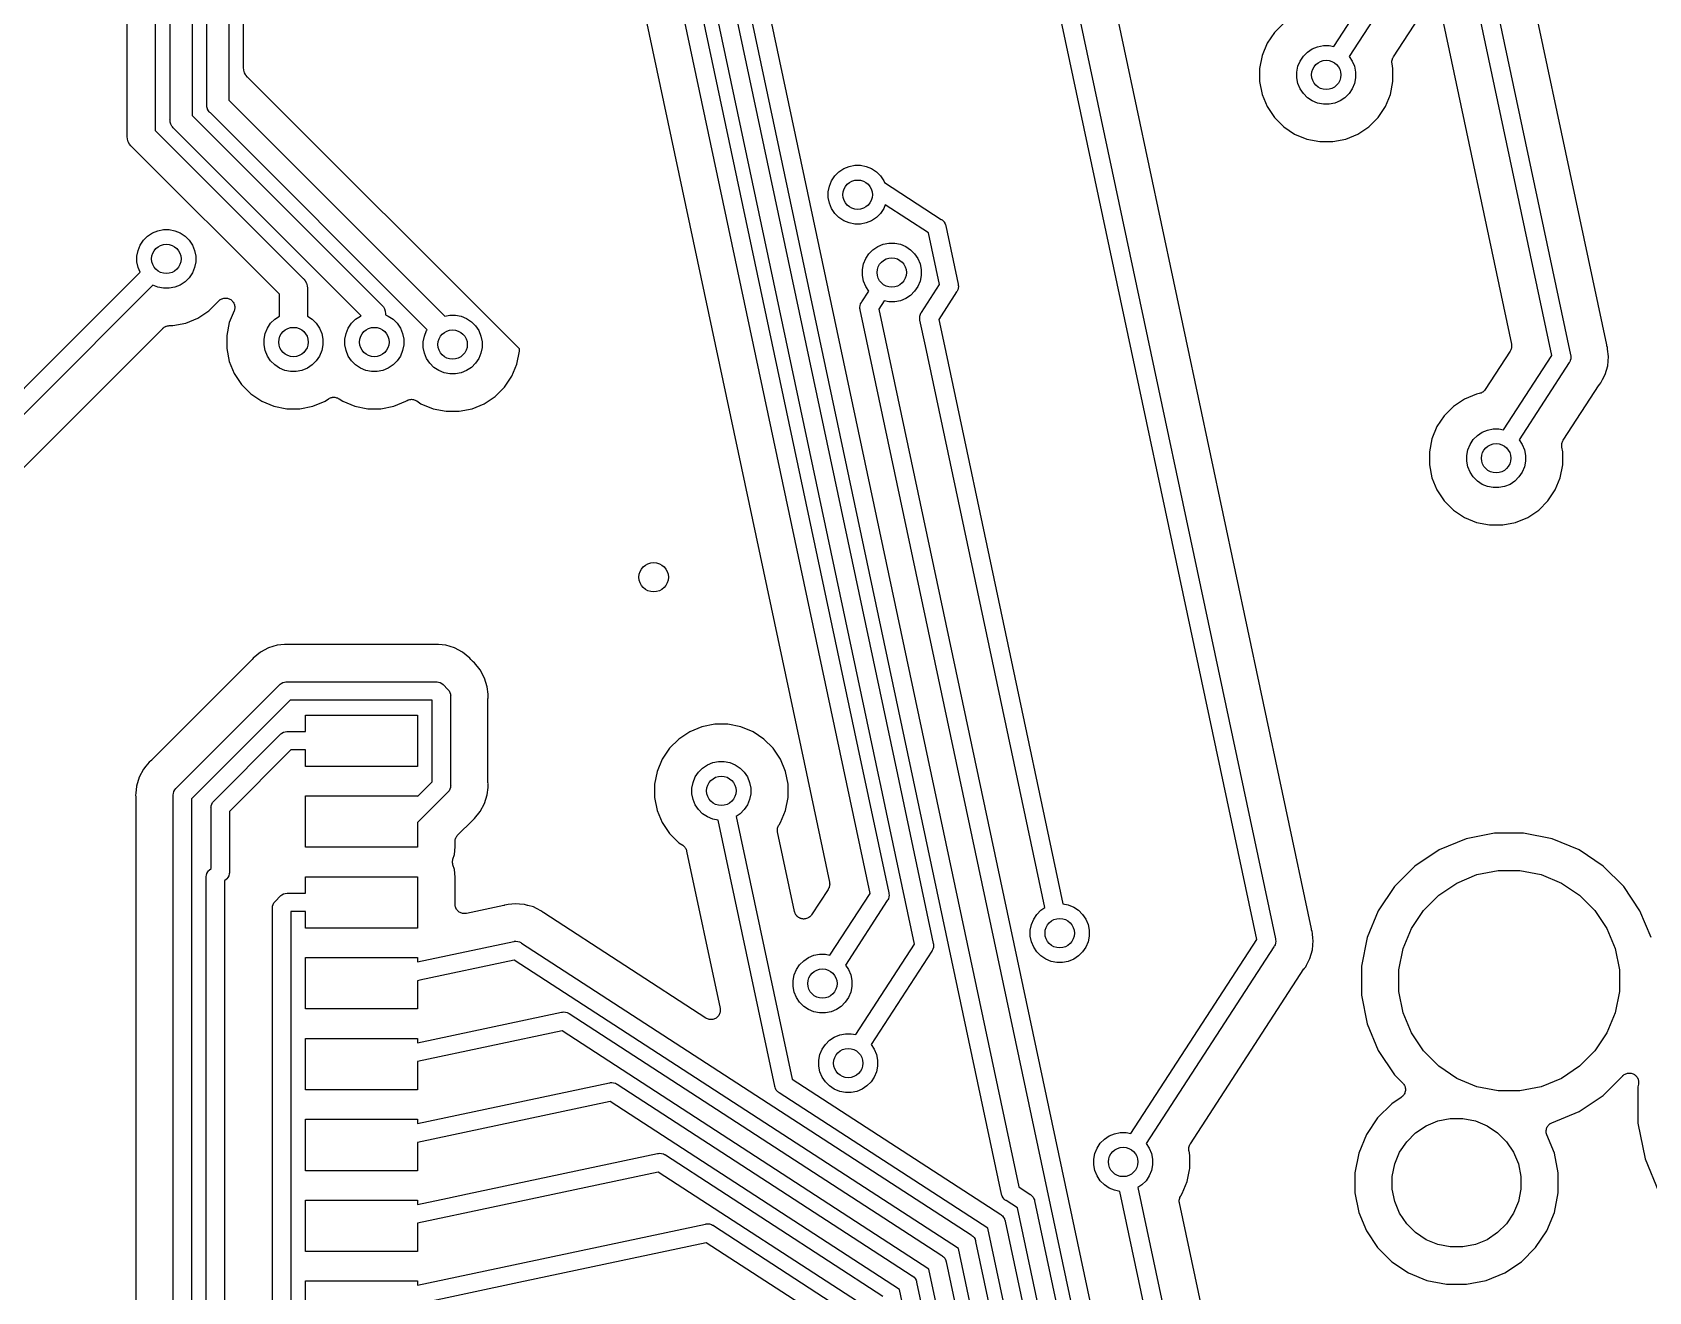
# Model space of a CAD drawing. Extents: x 59 to 2996, y -153 to 1402.
# Drawn here: x 632.98 to 654.97, y 645.91 to 663.05 of the extents above; entities that cross this region are included whole.
import ezdxf

# ---------------------------------------------------------------- set-up
doc = ezdxf.new("R2010")
doc.units = 0
doc.layers.add('BLACK', color=7, linetype='CONTINUOUS')

msp = doc.modelspace()

# ---------------------------------------------------------------- linework, layer by layer
at = {"layer": 'BLACK', "linetype": 'Continuous'}
msp.add_line((638.483, 654.208), (638.483, 654.208), dxfattribs=at)
for points in [[(635.65, 704.104), (635.65, 662.124), (638.588, 659.185), (638.655, 659.199), (638.734, 659.199), (638.811, 659.183), (638.884, 659.153), (638.949, 659.109), (639.005, 659.054), (639.049, 658.988), (639.079, 658.915), (639.094, 658.838), (639.094, 658.759), (639.079, 658.682), (639.049, 658.609), (639.005, 658.544), (638.949, 658.488), (638.884, 658.444), (638.811, 658.414), (638.734, 658.399), (638.655, 658.399), (638.578, 658.414), (638.505, 658.444), (638.439, 658.488), (638.384, 658.544), (638.34, 658.609), (638.31, 658.682), (638.294, 658.759), (638.294, 658.838), (638.31, 658.915), (638.34, 658.988), (638.349, 659.001), (635.399, 661.951), (635.393, 661.956), (635.384, 661.967), (635.374, 661.978), (635.36, 662.004), (635.359, 662.007), (635.352, 662.033), (635.35, 662.055), (635.35, 662.055), (635.349, 662.062), (635.35, 662.07), (635.35, 704.049)], [(635.15, 703.233), (635.15, 661.917), (637.73, 659.337), (637.735, 659.332), (637.74, 659.327), (637.74, 659.327), (637.754, 659.31), (637.768, 659.284), (637.768, 659.284), (637.777, 659.255), (637.778, 659.242), (637.779, 659.226), (637.779, 659.218), (637.779, 659.204), (637.818, 659.187), (637.884, 659.144), (637.939, 659.088), (637.983, 659.022), (638.013, 658.95), (638.029, 658.872), (638.029, 658.794), (638.013, 658.716), (637.983, 658.643), (637.939, 658.578), (637.884, 658.522), (637.818, 658.478), (637.745, 658.448), (637.668, 658.433), (637.589, 658.433), (637.512, 658.448), (637.439, 658.478), (637.374, 658.522), (637.318, 658.578), (637.274, 658.643), (637.244, 658.716), (637.229, 658.794), (637.229, 658.872), (637.244, 658.95), (637.274, 659.022), (637.318, 659.088), (637.374, 659.144), (637.439, 659.187), (637.45, 659.192), (634.899, 661.744), (634.893, 661.748), (634.882, 661.761), (634.874, 661.771), (634.865, 661.788), (634.86, 661.797), (634.852, 661.826), (634.85, 661.848), (634.85, 661.848), (634.849, 661.855), (634.85, 661.862), (634.85, 702.555)], [(651.499, 669.97), (653.903, 658.658), (653.905, 658.652), (653.906, 658.646), (653.906, 658.646), (653.908, 658.629), (653.908, 658.628), (653.906, 658.603), (653.899, 658.58), (653.891, 658.563), (653.891, 658.563), (653.888, 658.558), (653.884, 658.553), (653.202, 657.504), (653.244, 657.441), (653.274, 657.368), (653.29, 657.291), (653.29, 657.212), (653.274, 657.135), (653.244, 657.062), (653.2, 656.997), (653.145, 656.941), (653.079, 656.897), (653.006, 656.867), (652.929, 656.852), (652.85, 656.852), (652.773, 656.867), (652.7, 656.897), (652.635, 656.941), (652.579, 656.997), (652.535, 657.062), (652.505, 657.135), (652.49, 657.212), (652.49, 657.291), (652.505, 657.368), (652.535, 657.441), (652.579, 657.507), (652.635, 657.562), (652.7, 657.606), (652.773, 657.636), (652.85, 657.652), (652.929, 657.652), (652.992, 657.639), (653.649, 658.651), (651.245, 669.963)], [(631.849, 656.118), (634.75, 659.019), (634.75, 659.019), (634.75, 659.019), (634.75, 659.019), (634.751, 659.02), (634.76, 659.027), (634.769, 659.035), (634.77, 659.035), (634.77, 659.035), (634.781, 659.041), (634.791, 659.046), (634.792, 659.046), (634.792, 659.047), (634.803, 659.05), (634.815, 659.053), (634.815, 659.053), (634.816, 659.054), (634.828, 659.055), (634.839, 659.056), (634.889, 659.056), (635.064, 659.091), (635.23, 659.159), (635.378, 659.259), (635.514, 659.394), (635.514, 659.394), (635.515, 659.395), (635.515, 659.396), (635.515, 659.396), (635.525, 659.404), (635.534, 659.411), (635.535, 659.411), (635.535, 659.411), (635.546, 659.417), (635.556, 659.422), (635.557, 659.422), (635.557, 659.422), (635.569, 659.426), (635.58, 659.429), (635.58, 659.429), (635.58, 659.429), (635.593, 659.431), (635.605, 659.432), (635.605, 659.432), (635.605, 659.432), (635.618, 659.43), (635.63, 659.429), (635.63, 659.429), (635.63, 659.429), (635.642, 659.425), (635.653, 659.422), (635.653, 659.422), (635.653, 659.422), (635.665, 659.415), (635.675, 659.41), (635.675, 659.41), (635.675, 659.41), (635.685, 659.401), (635.694, 659.394), (635.694, 659.394), (635.694, 659.394), (635.702, 659.384), (635.71, 659.375), (635.71, 659.375), (635.71, 659.375), (635.716, 659.363), (635.721, 659.353), (635.721, 659.353), (635.721, 659.353), (635.725, 659.34), (635.728, 659.329), (635.728, 659.329), (635.728, 659.329), (635.73, 659.316), (635.731, 659.304), (635.731, 659.304), (635.731, 659.304), (635.73, 659.291), (635.728, 659.28), (635.728, 659.28), (635.728, 659.28), (635.725, 659.268), (635.721, 659.256), (635.656, 659.098), (635.621, 658.922), (635.621, 658.744), (635.656, 658.568), (635.724, 658.403), (635.823, 658.254), (635.95, 658.128), (636.099, 658.028), (636.264, 657.96), (636.439, 657.925), (636.618, 657.925), (636.794, 657.96), (636.959, 658.028), (637.008, 658.061), (637.009, 658.062), (637.009, 658.062), (637.009, 658.062), (637.01, 658.062), (637.02, 658.068), (637.031, 658.073), (637.031, 658.073), (637.032, 658.074), (637.043, 658.077), (637.054, 658.08), (637.055, 658.08), (637.055, 658.081), (637.067, 658.082), (637.079, 658.083), (637.08, 658.083), (637.08, 658.083), (637.092, 658.081), (637.104, 658.08), (637.104, 658.08), (637.105, 658.08), (637.116, 658.076), (637.127, 658.073), (637.128, 658.073), (637.128, 658.073), (637.139, 658.067), (637.149, 658.061), (637.199, 658.028), (637.364, 657.96), (637.539, 657.925), (637.718, 657.925), (637.894, 657.96), (638.059, 658.028), (638.065, 658.033), (638.066, 658.033), (638.066, 658.033), (638.066, 658.033), (638.067, 658.034), (638.077, 658.039), (638.088, 658.045), (638.088, 658.045), (638.089, 658.045), (638.1, 658.048), (638.112, 658.052), (638.112, 658.052), (638.113, 658.052), (638.124, 658.053), (638.136, 658.054), (638.137, 658.054), (638.137, 658.054), (638.149, 658.053), (638.161, 658.052), (638.161, 658.051), (638.162, 658.051), (638.173, 658.048), (638.185, 658.044), (638.185, 658.044), (638.186, 658.044), (638.196, 658.038), (638.206, 658.033), (638.264, 657.994), (638.43, 657.925), (638.605, 657.891), (638.784, 657.891), (638.959, 657.925), (639.124, 657.994), (639.273, 658.093), (639.4, 658.22), (639.499, 658.368), (639.567, 658.534), (639.602, 658.709), (639.602, 658.739), (635.912, 662.43), (635.905, 662.436), (635.881, 662.465), (635.877, 662.472), (635.863, 662.498), (635.852, 662.534), (635.849, 662.571), (635.85, 662.58), (635.85, 668.879)], [(641.158, 667.658), (644.207, 653.31), (644.207, 653.31), (644.627, 651.338), (644.629, 651.332), (644.629, 651.326), (644.629, 651.326), (644.631, 651.308), (644.631, 651.307), (644.629, 651.283), (644.622, 651.259), (644.614, 651.243), (644.614, 651.243), (644.611, 651.237), (644.607, 651.233), (644.038, 650.356), (644.08, 650.294), (644.11, 650.221), (644.125, 650.144), (644.125, 650.065), (644.11, 649.988), (644.08, 649.915), (644.036, 649.849), (643.98, 649.794), (643.915, 649.75), (643.842, 649.72), (643.765, 649.704), (643.686, 649.704), (643.609, 649.72), (643.536, 649.75), (643.471, 649.794), (643.415, 649.849), (643.371, 649.915), (643.341, 649.988), (643.325, 650.065), (643.325, 650.144), (643.341, 650.221), (643.371, 650.294), (643.415, 650.359), (643.471, 650.415), (643.536, 650.459), (643.609, 650.489), (643.686, 650.504), (643.765, 650.504), (643.828, 650.492), (644.373, 651.33), (643.965, 653.246), (643.965, 653.246), (640.904, 667.651)], [(640.413, 667.515), (643.475, 653.11), (643.475, 653.11), (643.821, 651.482), (643.821, 651.482), (643.821, 651.482), (643.821, 651.482), (643.821, 651.48), (643.823, 651.469), (643.824, 651.457), (643.824, 651.456), (643.824, 651.456), (643.823, 651.444), (643.822, 651.432), (643.822, 651.432), (643.821, 651.431), (643.818, 651.42), (643.815, 651.408), (643.814, 651.408), (643.814, 651.407), (643.809, 651.397), (643.803, 651.386), (643.578, 651.04), (643.577, 651.038), (643.577, 651.038), (643.577, 651.038), (643.57, 651.029), (643.562, 651.019), (643.562, 651.019), (643.561, 651.019), (643.552, 651.011), (643.542, 651.004), (643.542, 651.004), (643.542, 651.003), (643.531, 650.998), (643.521, 650.992), (643.521, 650.992), (643.52, 650.992), (643.508, 650.988), (643.497, 650.985), (643.497, 650.985), (643.497, 650.985), (643.496, 650.984), (643.494, 650.984), (643.483, 650.983), (643.472, 650.982), (643.471, 650.982), (643.469, 650.982), (643.458, 650.983), (643.447, 650.984), (643.446, 650.985), (643.445, 650.985), (643.434, 650.988), (643.423, 650.991), (643.422, 650.992), (643.421, 650.992), (643.411, 650.998), (643.402, 651.003), (643.401, 651.003), (643.399, 651.004), (643.391, 651.011), (643.382, 651.018), (643.381, 651.019), (643.38, 651.02), (643.373, 651.029), (643.366, 651.037), (643.366, 651.038), (643.365, 651.039), (643.36, 651.049), (643.354, 651.059), (643.354, 651.06), (643.353, 651.061), (643.35, 651.072), (643.347, 651.083), (643.116, 652.168), (643.116, 652.17), (643.116, 652.17), (643.116, 652.17), (643.114, 652.182), (643.113, 652.195), (643.113, 652.195), (643.113, 652.195), (643.115, 652.207), (643.116, 652.219), (643.116, 652.219), (643.116, 652.22), (643.119, 652.231), (643.123, 652.243), (643.123, 652.243), (643.123, 652.243), (643.129, 652.254), (643.135, 652.265), (643.135, 652.265), (643.135, 652.265), (643.155, 652.296), (643.224, 652.461), (643.258, 652.636), (643.258, 652.815), (643.224, 652.991), (643.155, 653.156), (643.056, 653.305), (642.929, 653.431), (642.781, 653.53), (642.615, 653.599), (642.44, 653.634), (642.261, 653.634), (642.086, 653.599), (641.92, 653.53), (641.772, 653.431), (641.645, 653.305), (641.546, 653.156), (641.477, 652.991), (641.442, 652.815), (641.442, 652.636), (641.477, 652.461), (641.546, 652.296), (641.645, 652.147), (641.772, 652.02), (641.824, 651.986), (641.825, 651.985), (641.834, 651.978), (641.842, 651.971), (641.843, 651.97), (641.844, 651.969), (641.851, 651.96), (641.858, 651.952), (641.859, 651.95), (641.86, 651.949), (641.865, 651.94), (641.87, 651.93), (641.87, 651.929), (641.871, 651.927), (641.874, 651.917), (641.877, 651.906), (642.332, 649.767), (642.333, 649.765), (642.333, 649.765), (642.333, 649.765), (642.333, 649.765), (642.334, 649.753), (642.335, 649.741), (642.335, 649.741), (642.335, 649.74), (642.334, 649.728), (642.333, 649.716), (642.333, 649.716), (642.333, 649.716), (642.329, 649.704), (642.326, 649.692), (642.325, 649.692), (642.325, 649.692), (642.32, 649.681), (642.314, 649.67), (642.314, 649.67), (642.314, 649.67), (642.306, 649.661), (642.298, 649.651), (642.298, 649.651), (642.298, 649.651), (642.289, 649.643), (642.279, 649.635), (642.279, 649.635), (642.279, 649.635), (642.269, 649.629), (642.258, 649.623), (642.257, 649.623), (642.257, 649.623), (642.246, 649.62), (642.234, 649.616), (642.234, 649.616), (642.234, 649.616), (642.221, 649.615), (642.209, 649.613), (642.209, 649.613), (642.209, 649.613), (642.197, 649.614), (642.185, 649.615), (642.184, 649.616), (642.184, 649.616), (642.173, 649.619), (642.161, 649.622), (642.161, 649.623), (642.16, 649.623), (642.15, 649.628), (642.139, 649.634), (639.934, 651.066), (639.933, 651.067), (639.929, 651.07), (639.924, 651.073), (639.905, 651.088), (639.837, 651.124), (639.837, 651.124), (639.794, 651.146), (639.716, 651.168), (639.715, 651.168), (639.674, 651.18), (639.604, 651.186), (639.604, 651.186), (639.55, 651.191), (639.451, 651.18), (639.451, 651.18), (639.426, 651.177), (639.402, 651.17), (639.4, 651.169), (639.395, 651.168), (639.39, 651.166), (638.881, 651.058), (638.88, 651.058), (638.879, 651.058), (638.879, 651.058), (638.867, 651.057), (638.855, 651.056), (638.855, 651.056), (638.854, 651.056), (638.842, 651.057), (638.83, 651.058), (638.83, 651.058), (638.83, 651.058), (638.818, 651.062), (638.807, 651.065), (638.806, 651.065), (638.806, 651.065), (638.795, 651.071), (638.785, 651.077), (638.784, 651.077), (638.784, 651.077), (638.775, 651.085), (638.766, 651.092), (638.765, 651.093), (638.765, 651.093), (638.757, 651.102), (638.75, 651.112), (638.75, 651.112), (638.749, 651.112), (638.744, 651.123), (638.738, 651.133), (638.738, 651.134), (638.738, 651.134), (638.734, 651.146), (638.731, 651.157), (638.731, 651.157), (638.73, 651.158), (638.729, 651.17), (638.728, 651.182), (638.728, 651.182), (638.728, 651.183), (638.728, 651.552), (638.718, 651.658), (638.698, 651.721), (638.698, 651.721), (638.698, 651.721), (638.698, 651.721), (638.698, 651.723), (638.696, 651.734), (638.693, 651.746), (638.693, 651.746), (638.693, 651.747), (638.694, 651.759), (638.694, 651.771), (638.694, 651.771), (638.694, 651.772), (638.696, 651.783), (638.698, 651.795), (638.718, 651.858), (638.728, 651.964), (638.728, 652.036), (638.728, 652.037), (638.728, 652.037), (638.728, 652.037), (638.728, 652.038), (638.729, 652.05), (638.731, 652.061), (638.731, 652.062), (638.731, 652.063), (638.734, 652.074), (638.738, 652.085), (638.738, 652.086), (638.738, 652.086), (638.744, 652.097), (638.75, 652.107), (638.75, 652.107), (638.75, 652.108), (638.758, 652.117), (638.765, 652.126), (638.963, 652.324), (638.964, 652.325), (638.969, 652.329), (638.972, 652.332), (638.992, 652.348), (639.071, 652.445), (639.13, 652.555), (639.166, 652.674), (639.176, 652.773), (639.176, 652.773), (639.178, 652.798), (639.176, 652.823), (639.175, 652.825), (639.176, 652.83), (639.175, 652.835), (639.175, 653.981), (639.175, 653.982), (639.176, 653.988), (639.176, 653.993), (639.178, 654.018), (639.176, 654.043), (639.176, 654.043), (639.166, 654.142), (639.13, 654.261), (639.071, 654.371), (638.992, 654.468), (638.972, 654.484), (638.971, 654.485), (638.967, 654.489), (638.963, 654.492), (638.951, 654.504), (638.95, 654.505), (638.946, 654.51), (638.943, 654.513), (638.927, 654.533), (638.83, 654.612), (638.72, 654.671), (638.601, 654.707), (638.502, 654.717), (638.502, 654.717), (638.477, 654.719), (638.452, 654.717), (638.45, 654.716), (638.445, 654.716), (638.44, 654.716), (636.47, 654.716), (636.469, 654.716), (636.463, 654.717), (636.458, 654.717), (636.433, 654.719), (636.408, 654.717), (636.309, 654.707), (636.19, 654.671), (636.08, 654.612), (635.983, 654.533), (635.967, 654.513), (635.966, 654.512), (635.962, 654.508), (635.959, 654.504), (634.597, 653.142), (634.596, 653.141), (634.591, 653.137), (634.588, 653.134), (634.568, 653.118), (634.522, 653.061), (634.522, 653.061), (634.489, 653.021), (634.43, 652.911), (634.394, 652.792), (634.384, 652.693), (634.384, 652.693), (634.382, 652.668), (634.384, 652.643), (634.385, 652.641), (634.384, 652.636), (634.385, 652.631), (634.385, 643.921)], [(641.637, 667.57), (644.745, 652.947), (644.745, 652.947), (645.233, 650.649), (645.235, 650.643), (645.236, 650.637), (645.236, 650.637), (645.238, 650.619), (645.238, 650.618), (645.236, 650.594), (645.229, 650.57), (645.22, 650.554), (645.22, 650.554), (645.218, 650.548), (645.214, 650.544), (644.389, 649.274), (644.431, 649.211), (644.461, 649.138), (644.476, 649.061), (644.476, 648.982), (644.461, 648.905), (644.431, 648.832), (644.387, 648.767), (644.331, 648.711), (644.266, 648.667), (644.193, 648.637), (644.116, 648.622), (644.037, 648.622), (643.96, 648.637), (643.887, 648.667), (643.821, 648.711), (643.766, 648.767), (643.722, 648.832), (643.692, 648.905), (643.676, 648.982), (643.676, 649.061), (643.692, 649.138), (643.722, 649.211), (643.766, 649.277), (643.821, 649.333), (643.887, 649.376), (643.96, 649.406), (644.037, 649.422), (644.116, 649.422), (644.179, 649.409), (644.979, 650.641), (644.598, 652.433), (644.598, 652.433), (644.507, 652.863), (644.503, 652.883), (644.503, 652.883), (641.383, 667.562)], [(650.08, 629.629), (646.377, 647.051), (646.223, 647.151), (646.218, 647.154), (646.213, 647.158), (646.213, 647.158), (646.205, 647.163), (646.198, 647.169), (646.182, 647.188), (646.171, 647.209), (646.165, 647.227), (646.165, 647.227), (646.163, 647.233), (646.162, 647.239), (641.861, 667.474)], [(642.115, 667.481), (646.398, 647.336), (646.551, 647.236), (646.556, 647.233), (646.561, 647.229), (646.561, 647.229), (646.576, 647.218), (646.592, 647.199), (646.603, 647.177), (646.609, 647.16), (646.609, 647.16), (646.611, 647.154), (646.612, 647.148), (650.334, 629.636)], [(652.14, 663.311), (653.098, 658.803), (653.098, 658.802), (653.098, 658.802), (653.098, 658.802), (653.098, 658.801), (653.099, 658.789), (653.101, 658.778), (653.101, 658.777), (653.101, 658.776), (653.099, 658.765), (653.098, 658.753), (653.098, 658.752), (653.098, 658.752), (653.095, 658.74), (653.091, 658.729), (653.091, 658.729), (653.091, 658.728), (653.085, 658.718), (653.08, 658.707), (652.743, 658.187), (652.742, 658.186), (652.741, 658.186), (652.741, 658.186), (652.734, 658.176), (652.726, 658.167), (652.726, 658.167), (652.726, 658.167), (652.716, 658.159), (652.707, 658.151), (652.707, 658.151), (652.706, 658.151), (652.696, 658.145), (652.685, 658.139), (652.685, 658.139), (652.685, 658.139), (652.673, 658.136), (652.661, 658.132), (652.661, 658.132), (652.661, 658.132), (652.625, 658.125), (652.46, 658.056), (652.311, 657.957), (652.184, 657.831), (652.085, 657.682), (652.017, 657.517), (651.982, 657.341), (651.982, 657.162), (652.017, 656.987), (652.085, 656.822), (652.184, 656.673), (652.311, 656.546), (652.46, 656.447), (652.625, 656.379), (652.8, 656.344), (652.979, 656.344), (653.155, 656.379), (653.32, 656.447), (653.469, 656.546), (653.595, 656.673), (653.694, 656.822), (653.763, 656.987), (653.798, 657.162), (653.798, 657.341), (653.785, 657.403), (653.785, 657.404), (653.784, 657.415), (653.783, 657.426), (653.783, 657.428), (653.783, 657.429), (653.784, 657.44), (653.785, 657.451), (653.786, 657.452), (653.786, 657.454), (653.789, 657.464), (653.792, 657.475), (653.793, 657.476), (653.793, 657.477), (653.799, 657.487), (653.804, 657.497), (654.293, 658.25), (654.294, 658.252), (654.297, 658.256), (654.3, 658.26), (654.316, 658.28), (654.339, 658.324), (654.339, 658.324), (654.373, 658.391), (654.408, 658.51), (654.418, 658.635), (654.407, 658.734), (654.407, 658.734), (654.405, 658.759), (654.397, 658.782), (654.396, 658.784), (654.395, 658.789), (654.394, 658.794), (652.914, 665.758)], [(651.729, 664.01), (650.892, 662.72), (650.933, 662.657), (650.964, 662.585), (650.979, 662.507), (650.979, 662.428), (650.964, 662.351), (650.933, 662.278), (650.89, 662.213), (650.834, 662.157), (650.768, 662.113), (650.696, 662.083), (650.618, 662.068), (650.54, 662.068), (650.462, 662.083), (650.389, 662.113), (650.324, 662.157), (650.268, 662.213), (650.224, 662.278), (650.194, 662.351), (650.179, 662.428), (650.179, 662.507), (650.194, 662.585), (650.224, 662.657), (650.268, 662.723), (650.324, 662.779), (650.389, 662.822), (650.462, 662.852), (650.54, 662.868), (650.618, 662.868), (650.682, 662.855), (651.495, 664.108)], [(650.897, 632.579), (647.773, 647.277), (647.699, 647.292), (647.627, 647.322), (647.561, 647.366), (647.505, 647.422), (647.462, 647.487), (647.431, 647.56), (647.416, 647.637), (647.416, 647.716), (647.431, 647.793), (647.462, 647.866), (647.505, 647.932), (647.561, 647.987), (647.627, 648.031), (647.699, 648.061), (647.777, 648.077), (647.855, 648.077), (647.919, 648.064), (649.633, 650.704), (646.838, 663.854)], [(647.082, 663.907), (649.887, 650.711), (649.889, 650.705), (649.889, 650.699), (649.889, 650.699), (649.891, 650.681), (649.891, 650.681), (649.889, 650.656), (649.883, 650.633), (649.874, 650.616), (649.874, 650.616), (649.871, 650.611), (649.867, 650.606), (648.129, 647.929), (648.17, 647.866), (648.201, 647.793), (648.216, 647.716), (648.216, 647.637), (648.201, 647.56), (648.17, 647.487), (648.127, 647.422), (648.071, 647.366), (648.017, 647.33), (651.132, 632.676)], [(634.65, 663.493), (634.65, 661.71), (636.657, 659.703), (636.664, 659.697), (636.67, 659.69), (636.675, 659.684), (636.688, 659.668), (636.706, 659.635), (636.711, 659.616), (636.716, 659.599), (636.717, 659.595), (636.719, 659.571), (636.719, 659.571), (636.72, 659.561), (636.719, 659.552), (636.719, 659.187), (636.784, 659.144), (636.839, 659.088), (636.883, 659.022), (636.913, 658.95), (636.929, 658.872), (636.929, 658.794), (636.913, 658.716), (636.883, 658.643), (636.839, 658.578), (636.784, 658.522), (636.718, 658.478), (636.645, 658.448), (636.568, 658.433), (636.489, 658.433), (636.412, 658.448), (636.339, 658.478), (636.274, 658.522), (636.218, 658.578), (636.174, 658.643), (636.144, 658.716), (636.129, 658.794), (636.129, 658.872), (636.144, 658.95), (636.174, 659.022), (636.218, 659.088), (636.274, 659.144), (636.338, 659.187), (636.338, 659.483), (634.331, 661.49), (634.324, 661.496), (634.317, 661.504), (634.3, 661.525), (634.282, 661.558), (634.271, 661.594), (634.268, 661.631), (634.269, 661.641), (634.269, 663.424)], [(650.63, 637.482), (648.582, 647.119), (648.581, 647.121), (648.581, 647.121), (648.581, 647.121), (648.58, 647.133), (648.579, 647.146), (648.579, 647.146), (648.579, 647.146), (648.58, 647.158), (648.581, 647.17), (648.581, 647.17), (648.581, 647.171), (648.585, 647.182), (648.588, 647.194), (648.589, 647.194), (648.589, 647.194), (648.594, 647.205), (648.6, 647.216), (648.6, 647.216), (648.6, 647.216), (648.621, 647.247), (648.689, 647.412), (648.72, 647.568), (648.72, 647.568), (648.724, 647.587), (648.724, 647.766), (648.712, 647.828), (648.711, 647.829), (648.711, 647.84), (648.709, 647.851), (648.709, 647.853), (648.709, 647.854), (648.711, 647.865), (648.711, 647.876), (648.712, 647.877), (648.712, 647.879), (648.715, 647.889), (648.718, 647.9), (648.719, 647.901), (648.72, 647.902), (648.725, 647.912), (648.73, 647.922), (650.276, 650.303), (650.277, 650.305), (650.281, 650.309), (650.284, 650.313), (650.299, 650.333), (650.311, 650.355), (650.311, 650.355), (650.357, 650.444), (650.391, 650.563), (650.402, 650.688), (650.398, 650.719), (650.391, 650.787), (650.391, 650.787), (650.388, 650.812), (650.38, 650.835), (650.38, 650.837), (650.379, 650.842), (650.377, 650.847), (649.679, 654.132), (649.679, 654.132), (647.665, 663.607)], [(650, 663.173), (649.874, 663.047), (649.774, 662.898), (649.706, 662.733), (649.671, 662.557), (649.671, 662.378), (649.706, 662.203), (649.774, 662.038), (649.874, 661.889), (650, 661.763), (650.149, 661.663), (650.314, 661.595), (650.49, 661.56), (650.668, 661.56), (650.844, 661.595), (651.009, 661.663), (651.158, 661.763), (651.284, 661.889), (651.384, 662.038), (651.452, 662.203), (651.487, 662.378), (651.487, 662.557), (651.475, 662.619), (651.474, 662.621), (651.473, 662.631), (651.472, 662.642), (651.472, 662.644), (651.472, 662.645), (651.473, 662.656), (651.474, 662.667), (651.475, 662.668), (651.475, 662.67), (651.478, 662.68), (651.481, 662.691), (651.482, 662.692), (651.483, 662.694), (651.488, 662.703), (651.493, 662.713), (651.909, 663.353)], [(631.29, 656.632), (634.442, 659.783), (634.415, 659.847), (634.4, 659.924), (634.4, 660.003), (634.415, 660.08), (634.445, 660.153), (634.489, 660.219), (634.545, 660.274), (634.61, 660.318), (634.683, 660.348), (634.76, 660.364), (634.839, 660.364), (634.916, 660.348), (634.989, 660.318), (635.055, 660.274), (635.11, 660.219), (635.154, 660.153), (635.184, 660.08), (635.2, 660.003), (635.2, 659.924), (635.184, 659.847), (635.154, 659.774), (635.11, 659.709), (635.055, 659.653), (634.989, 659.609), (634.916, 659.579), (634.839, 659.564), (634.76, 659.564), (634.683, 659.579), (634.618, 659.606), (631.467, 656.455)], [(649.888, 632.698), (644.239, 659.273), (644.237, 659.279), (644.236, 659.285), (644.234, 659.303), (644.235, 659.308), (644.237, 659.328), (644.243, 659.351), (644.252, 659.368), (644.252, 659.368), (644.255, 659.373), (644.259, 659.378), (644.355, 659.527), (644.314, 659.59), (644.283, 659.662), (644.268, 659.74), (644.268, 659.818), (644.283, 659.896), (644.314, 659.969), (644.357, 660.034), (644.413, 660.09), (644.479, 660.134), (644.551, 660.164), (644.629, 660.179), (644.708, 660.179), (644.785, 660.164), (644.858, 660.134), (644.923, 660.09), (644.979, 660.034), (645.023, 659.969), (645.053, 659.896), (645.068, 659.818), (645.068, 659.74), (645.053, 659.662), (645.023, 659.59), (644.979, 659.524), (644.923, 659.468), (644.858, 659.425), (644.785, 659.394), (644.708, 659.379), (644.629, 659.379), (644.566, 659.392), (644.493, 659.28), (650.123, 632.795)], [(634.893, 643.658), (634.893, 652.662), (634.892, 652.668), (634.893, 652.674), (634.893, 652.674), (634.895, 652.692), (634.902, 652.716), (634.914, 652.738), (634.929, 652.757), (634.934, 652.761), (636.34, 654.167), (636.344, 654.172), (636.349, 654.176), (636.349, 654.176), (636.363, 654.187), (636.385, 654.199), (636.387, 654.2), (636.408, 654.206), (636.427, 654.208), (636.427, 654.208), (636.433, 654.209), (636.439, 654.208), (638.471, 654.208), (638.477, 654.209), (638.483, 654.208), (638.501, 654.206), (638.525, 654.199), (638.547, 654.187), (638.566, 654.172), (638.57, 654.167), (638.626, 654.111), (638.631, 654.107), (638.646, 654.088), (638.658, 654.066), (638.665, 654.042), (638.667, 654.024), (638.667, 654.024), (638.668, 654.018), (638.667, 654.012), (638.667, 652.804), (638.668, 652.798), (638.667, 652.792), (638.667, 652.792), (638.665, 652.773), (638.658, 652.75), (638.647, 652.728), (638.646, 652.728), (638.635, 652.714), (638.635, 652.714), (638.631, 652.709), (638.626, 652.705), (638.217, 652.296), (638.217, 651.958), (636.693, 651.958), (636.693, 652.658), (638.217, 652.658), (638.217, 652.65), (638.417, 652.85), (638.417, 653.958), (636.485, 653.958), (635.143, 652.616), (635.143, 643.612)], [(635.343, 643.472), (635.343, 651.548), (635.342, 651.554), (635.343, 651.56), (635.343, 651.56), (635.345, 651.579), (635.352, 651.602), (635.364, 651.624), (635.374, 651.637), (635.375, 651.638), (635.375, 651.638), (635.379, 651.643), (635.384, 651.647), (635.408, 651.671), (635.408, 652.492), (635.407, 652.498), (635.408, 652.504), (635.408, 652.504), (635.41, 652.522), (635.417, 652.546), (635.428, 652.568), (635.444, 652.587), (635.449, 652.59), (636.35, 653.492), (636.354, 653.497), (636.359, 653.501), (636.373, 653.512), (636.395, 653.524), (636.398, 653.525), (636.418, 653.531), (636.437, 653.533), (636.437, 653.533), (636.443, 653.534), (636.449, 653.533), (636.693, 653.533), (636.693, 653.758), (638.217, 653.758), (638.217, 653.058), (636.693, 653.058), (636.693, 653.283), (636.495, 653.283), (635.658, 652.446), (635.658, 651.625), (635.658, 651.619), (635.658, 651.613), (635.658, 651.613), (635.656, 651.595), (635.649, 651.571), (635.637, 651.549), (635.622, 651.53), (635.617, 651.526), (635.593, 651.503), (635.593, 643.426)], [(648.64, 634.236), (645.975, 646.775), (643.138, 648.618), (643.132, 648.621), (643.127, 648.625), (643.127, 648.625), (643.118, 648.632), (643.113, 648.636), (643.097, 648.655), (643.085, 648.677), (643.08, 648.694), (643.08, 648.694), (643.078, 648.7), (643.077, 648.706), (642.308, 652.326), (642.234, 652.341), (642.161, 652.371), (642.095, 652.415), (642.04, 652.471), (641.996, 652.536), (641.966, 652.609), (641.95, 652.686), (641.95, 652.765), (641.966, 652.842), (641.996, 652.915), (642.04, 652.981), (642.095, 653.036), (642.161, 653.08), (642.234, 653.11), (642.311, 653.126), (642.39, 653.126), (642.467, 653.11), (642.54, 653.08), (642.605, 653.036), (642.661, 652.981), (642.705, 652.915), (642.735, 652.842), (642.75, 652.765), (642.75, 652.686), (642.735, 652.609), (642.705, 652.536), (642.661, 652.471), (642.605, 652.415), (642.552, 652.379), (643.312, 648.803), (646.15, 646.96), (646.155, 646.957), (646.16, 646.953), (646.16, 646.953), (646.174, 646.942), (646.19, 646.923), (646.202, 646.901), (646.204, 646.895), (646.208, 646.884), (646.209, 646.878), (646.21, 646.872), (648.899, 634.223)], [(654.997, 650.729), (654.846, 651.094), (654.626, 651.423), (654.347, 651.703), (654.018, 651.923), (653.652, 652.074), (653.264, 652.151), (652.869, 652.151), (652.481, 652.074), (652.115, 651.923), (651.786, 651.703), (651.507, 651.423), (651.287, 651.094), (651.136, 650.729), (651.059, 650.341), (651.059, 649.945), (651.136, 649.557), (651.287, 649.192), (651.507, 648.863), (651.619, 648.751), (651.62, 648.75), (651.62, 648.75), (651.62, 648.75), (651.621, 648.749), (651.628, 648.74), (651.636, 648.731), (651.636, 648.73), (651.636, 648.73), (651.642, 648.719), (651.647, 648.709), (651.647, 648.708), (651.647, 648.708), (651.651, 648.697), (651.654, 648.685), (651.654, 648.685), (651.654, 648.684), (651.655, 648.672), (651.656, 648.66), (651.656, 648.66), (651.656, 648.66), (651.655, 648.648), (651.654, 648.636), (651.654, 648.635), (651.654, 648.635), (651.65, 648.623), (651.647, 648.612), (651.647, 648.612), (651.646, 648.611), (651.641, 648.601), (651.635, 648.59), (651.635, 648.59), (651.635, 648.589), (651.627, 648.58), (651.619, 648.571), (651.619, 648.571), (651.619, 648.57), (651.609, 648.563), (651.6, 648.555), (651.471, 648.469), (651.278, 648.276), (651.127, 648.05), (651.023, 647.798), (650.969, 647.531), (650.969, 647.258), (651.023, 646.991), (651.127, 646.74), (651.278, 646.513), (651.471, 646.32), (651.697, 646.169), (651.949, 646.065), (652.216, 646.012), (652.489, 646.012), (652.756, 646.065), (653.007, 646.169), (653.234, 646.32), (653.427, 646.513), (653.578, 646.74), (653.682, 646.991), (653.735, 647.258), (653.735, 647.531), (653.682, 647.798), (653.58, 648.045), (653.58, 648.046), (653.58, 648.046), (653.58, 648.046), (653.579, 648.047), (653.576, 648.058), (653.573, 648.07), (653.573, 648.07), (653.572, 648.07), (653.571, 648.082), (653.57, 648.094), (653.57, 648.095), (653.57, 648.095), (653.572, 648.107), (653.573, 648.119), (653.573, 648.119), (653.573, 648.12), (653.577, 648.131), (653.58, 648.143), (653.58, 648.143), (653.58, 648.143), (653.586, 648.154), (653.592, 648.164), (653.592, 648.165), (653.592, 648.165), (653.6, 648.174), (653.608, 648.183), (653.608, 648.184), (653.608, 648.184), (653.617, 648.192), (653.627, 648.199), (653.627, 648.199), (653.628, 648.2), (653.638, 648.205), (653.649, 648.211), (654.018, 648.364), (654.347, 648.583), (654.613, 648.849), (654.614, 648.85), (654.614, 648.85), (654.614, 648.851), (654.614, 648.851), (654.624, 648.858), (654.633, 648.866), (654.633, 648.866), (654.633, 648.866), (654.644, 648.872), (654.655, 648.877), (654.655, 648.878), (654.655, 648.878), (654.667, 648.881), (654.679, 648.884), (654.679, 648.884), (654.679, 648.885), (654.691, 648.886), (654.703, 648.887), (654.704, 648.887), (654.704, 648.887), (654.716, 648.885), (654.728, 648.884), (654.728, 648.884), (654.728, 648.884), (654.74, 648.88), (654.752, 648.877), (654.752, 648.877), (654.752, 648.877), (654.763, 648.871), (654.774, 648.865), (654.774, 648.865), (654.774, 648.865), (654.783, 648.857), (654.793, 648.849), (654.793, 648.849), (654.793, 648.849), (654.801, 648.839), (654.808, 648.83), (654.808, 648.83), (654.808, 648.83), (654.814, 648.819), (654.82, 648.808), (654.82, 648.808), (654.82, 648.808), (654.823, 648.796), (654.827, 648.784), (654.827, 648.784), (654.827, 648.784), (654.828, 648.772), (654.829, 648.76), (654.829, 648.759), (654.829, 648.759), (654.828, 648.747), (654.827, 648.735), (654.819, 648.697), (654.819, 648.204), (654.916, 647.721), (655.104, 647.266)], [(636.243, 644.003), (636.243, 651.127), (636.242, 651.133), (636.243, 651.139), (636.243, 651.139), (636.245, 651.157), (636.252, 651.181), (636.264, 651.203), (636.274, 651.216), (636.275, 651.217), (636.275, 651.217), (636.279, 651.222), (636.284, 651.226), (636.35, 651.292), (636.354, 651.297), (636.359, 651.301), (636.359, 651.301), (636.373, 651.312), (636.395, 651.324), (636.418, 651.331), (636.443, 651.334), (636.449, 651.333), (636.693, 651.333), (636.693, 651.558), (638.217, 651.558), (638.217, 650.858), (636.693, 650.858), (636.693, 651.083), (636.495, 651.083), (636.493, 651.081), (636.493, 644.011)], [(646.116, 643.946), (645.574, 646.499), (639.533, 650.422), (638.249, 650.149), (638.249, 650.149), (638.217, 650.142), (638.217, 649.758), (636.693, 649.758), (636.693, 650.458), (638.217, 650.458), (638.217, 650.398), (639.526, 650.676), (639.532, 650.678), (639.538, 650.679), (639.538, 650.679), (639.556, 650.681), (639.556, 650.681), (639.581, 650.678), (639.605, 650.672), (639.621, 650.663), (639.621, 650.663), (639.627, 650.66), (639.631, 650.656), (645.748, 646.684), (645.754, 646.681), (645.758, 646.678), (645.758, 646.678), (645.773, 646.666), (645.789, 646.647), (645.801, 646.626), (645.802, 646.622), (645.806, 646.608), (645.808, 646.602), (645.809, 646.596), (646.678, 642.508)], [(645.715, 643.67), (645.173, 646.219), (640.183, 649.46), (638.217, 649.042), (638.217, 648.658), (636.693, 648.658), (636.693, 649.358), (638.217, 649.358), (638.217, 649.298), (640.176, 649.714), (640.181, 649.716), (640.188, 649.717), (640.188, 649.717), (640.206, 649.719), (640.206, 649.719), (640.23, 649.717), (640.254, 649.71), (640.27, 649.701), (640.27, 649.701), (640.276, 649.698), (640.281, 649.695), (645.348, 646.404), (645.353, 646.401), (645.358, 646.397), (645.358, 646.397), (645.372, 646.386), (645.388, 646.367), (645.4, 646.345), (645.402, 646.339), (645.405, 646.329), (645.408, 646.322), (645.408, 646.316), (646.258, 642.316)], [(645.474, 642.637), (644.772, 645.943), (640.837, 648.499), (638.217, 647.942), (638.217, 647.558), (636.693, 647.558), (636.693, 648.258), (638.217, 648.258), (638.217, 648.198), (640.829, 648.753), (640.835, 648.755), (640.841, 648.756), (640.841, 648.756), (640.86, 648.758), (640.86, 648.758), (640.884, 648.755), (640.908, 648.749), (640.924, 648.74), (640.924, 648.74), (640.93, 648.737), (640.934, 648.733), (644.946, 646.128), (644.952, 646.125), (644.956, 646.121), (644.956, 646.121), (644.971, 646.11), (644.987, 646.091), (644.999, 646.07), (645, 646.067), (645.004, 646.053), (645.006, 646.046), (645.007, 646.04), (645.558, 643.447)], [(644.37, 645.667), (641.49, 647.538), (638.772, 646.96), (638.688, 646.942), (638.688, 646.942), (638.217, 646.842), (638.217, 646.458), (636.693, 646.458), (636.693, 647.158), (638.217, 647.158), (638.217, 647.098), (638.624, 647.184), (638.624, 647.184), (638.896, 647.242), (638.896, 647.242), (641.483, 647.792), (641.489, 647.794), (641.495, 647.794), (641.495, 647.794), (641.513, 647.796), (641.513, 647.796), (641.538, 647.794), (641.561, 647.788), (641.578, 647.779), (641.578, 647.779), (641.583, 647.776), (641.588, 647.772), (644.545, 645.852)], [(636.693, 645.358), (636.693, 646.058), (638.217, 646.058), (638.217, 645.998), (642.136, 646.831), (642.142, 646.833), (642.148, 646.833), (642.148, 646.833), (642.167, 646.835), (642.167, 646.835), (642.191, 646.833), (642.215, 646.826), (642.231, 646.818), (642.231, 646.818), (642.237, 646.815), (642.242, 646.811), (644.143, 645.576)], [(643.969, 645.392), (642.144, 646.577), (639.595, 646.035), (639.595, 646.035), (638.217, 645.742)]]:
    msp.add_lwpolyline(points, dxfattribs=at)
for points in [[(644.394, 661.193), (644.459, 661.149), (644.515, 661.093), (644.559, 661.028), (644.569, 661.004), (644.571, 661.002), (645.342, 660.502), (645.347, 660.499), (645.352, 660.495), (645.352, 660.495), (645.366, 660.484), (645.38, 660.467), (645.382, 660.465), (645.394, 660.443), (645.4, 660.426), (645.4, 660.426), (645.402, 660.42), (645.402, 660.414), (645.571, 659.621), (645.572, 659.616), (645.573, 659.609), (645.573, 659.609), (645.575, 659.592), (645.575, 659.591), (645.573, 659.567), (645.566, 659.543), (645.558, 659.527), (645.558, 659.526), (645.555, 659.521), (645.551, 659.516), (645.307, 659.14), (645.37, 658.843), (645.37, 658.843), (646.996, 651.19), (647.07, 651.175), (647.143, 651.145), (647.208, 651.101), (647.264, 651.045), (647.308, 650.98), (647.338, 650.907), (647.353, 650.83), (647.353, 650.751), (647.338, 650.674), (647.308, 650.601), (647.264, 650.535), (647.208, 650.48), (647.143, 650.436), (647.07, 650.406), (646.993, 650.39), (646.914, 650.39), (646.837, 650.406), (646.764, 650.436), (646.698, 650.48), (646.643, 650.535), (646.599, 650.601), (646.569, 650.674), (646.553, 650.751), (646.553, 650.83), (646.569, 650.907), (646.599, 650.98), (646.643, 651.045), (646.698, 651.101), (646.752, 651.137), (645.127, 658.78), (645.052, 659.132), (645.051, 659.138), (645.05, 659.144), (645.048, 659.163), (645.048, 659.165), (645.05, 659.187), (645.057, 659.211), (645.065, 659.227), (645.065, 659.227), (645.068, 659.233), (645.072, 659.237), (645.317, 659.614), (645.167, 660.317), (644.579, 660.699), (644.559, 660.649), (644.515, 660.583), (644.459, 660.528), (644.394, 660.484), (644.321, 660.454), (644.244, 660.438), (644.165, 660.438), (644.088, 660.454), (644.015, 660.484), (643.949, 660.528), (643.894, 660.583), (643.85, 660.649), (643.82, 660.722), (643.804, 660.799), (643.804, 660.878), (643.82, 660.955), (643.85, 661.028), (643.894, 661.093), (643.949, 661.149), (644.015, 661.193), (644.088, 661.223), (644.165, 661.238), (644.244, 661.238), (644.321, 661.223)], [(653.777, 651.472), (654.023, 651.308), (654.232, 651.099), (654.396, 650.854), (654.509, 650.581), (654.567, 650.291), (654.567, 649.995), (654.509, 649.706), (654.396, 649.433), (654.232, 649.187), (654.023, 648.978), (653.777, 648.814), (653.504, 648.701), (653.214, 648.643), (652.919, 648.643), (652.629, 648.701), (652.356, 648.814), (652.11, 648.978), (651.901, 649.187), (651.737, 649.433), (651.624, 649.706), (651.567, 649.995), (651.567, 650.291), (651.624, 650.581), (651.737, 650.854), (651.901, 651.099), (652.11, 651.308), (652.356, 651.472), (652.629, 651.586), (652.919, 651.643), (653.214, 651.643), (653.504, 651.586)], [(652.767, 648.17), (652.91, 648.074), (653.032, 647.952), (653.128, 647.809), (653.194, 647.65), (653.227, 647.481), (653.227, 647.308), (653.194, 647.139), (653.128, 646.98), (653.032, 646.837), (652.91, 646.715), (652.767, 646.619), (652.608, 646.553), (652.439, 646.52), (652.266, 646.52), (652.097, 646.553), (651.938, 646.619), (651.795, 646.715), (651.673, 646.837), (651.577, 646.98), (651.511, 647.139), (651.477, 647.308), (651.477, 647.481), (651.511, 647.65), (651.577, 647.809), (651.673, 647.952), (651.795, 648.074), (651.938, 648.17), (652.097, 648.236), (652.266, 648.27), (652.439, 648.27), (652.608, 648.236)]]:
    msp.add_lwpolyline(points, close=True, dxfattribs=at)
at = {"layer": 'BLACK'}
for centre in [(650.579, 662.468), (644.204, 660.838), (634.8, 659.964), (644.668, 659.779), (636.529, 658.833), (637.629, 658.833), (638.694, 658.799), (652.89, 657.252), (641.429, 655.633), (642.35, 652.726), (646.953, 650.79), (643.725, 650.104), (644.076, 649.022), (647.816, 647.677)]:
    msp.add_circle(centre, 0.2, dxfattribs=at)

doc.saveas('drawing.dxf')
